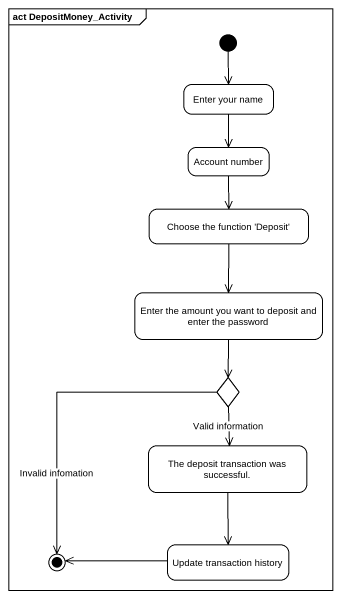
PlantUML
@startuml
mainframe act DepositMoney_Activity
hide empty description
state "Enter your name" as Enter_your_name
state "Account number" as Account_number
state "Choose the function 'Deposit'" as Choose_the_function_Deposit
state "Enter the amount you want to deposit and enter the password" as Enter_the_amount_you_want
state choice1 <<choice>>
state "The deposit transaction was successful." as The_deposit_transaction_was
state "Update transaction history" as Update_transaction_history
[*] --> Enter_your_name
Enter_your_name --> Account_number
Account_number --> Choose_the_function_Deposit
Choose_the_function_Deposit --> Enter_the_amount_you_want
Enter_the_amount_you_want --> choice1
choice1 --> The_deposit_transaction_was : Valid information
The_deposit_transaction_was --> Update_transaction_history
choice1 --> [*] : Invalid infomation
Update_transaction_history -left-> [*]
@enduml
